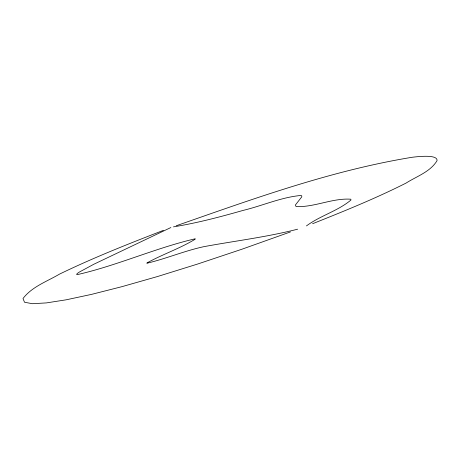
<?xml version="1.0" encoding="UTF-8"?>
<svg xmlns="http://www.w3.org/2000/svg" width="460" height="460" viewBox="0 0 460 460"><rect width="100%" height="100%" fill="white"/><g stroke="black" fill="none" stroke-linecap="round" stroke-linejoin="round"><path stroke-width="0.69" d="M306.446 225.917C320.177 215.683 337.743 211.059 350.934 200.054L350.859 199.209C332.637 197.932 314.858 207.236 296.545 206.615L295.533 205.936L295.441 204.947L301.714 196.92L301.812 196.012L301.047 195.448C281.204 197.219 262.487 205.752 243.173 210.387C220.202 216.907 197.064 223.06 173.466 226.855M170.884 227.527L93.788 264.264L79.224 272.136L77.268 273.51L76.601 274.338L77.119 274.666C117.225 265.57 155.256 248.095 195.241 238.774L195.063 239.269C179.808 248.561 162.627 254.265 147.022 262.913L146.849 263.258C166.089 258.721 184.517 250.838 203.906 246.658C235.152 240.879 266.788 237.101 297.631 229.189M312.587 223.721C344.166 211.169 375.705 198.386 406.071 183.08C416.651 176.318 430.18 171.959 437 160.736A232.346 23.477 -18.9 0 0 412.223 157.262C331.166 170.493 253.506 198.818 176.22 225.756M163.427 230.351C128.34 243.909 93.323 257.732 59.455 274.148C46.966 281.514 32.056 286.626 23 298.528L24.524 302.243L32.413 303.709L46.379 302.91L66.136 299.816L91.408 294.411L121.906 286.672L157.343 276.581L197.438 264.103L241.908 249.228L290.461 231.926"/></g></svg>
